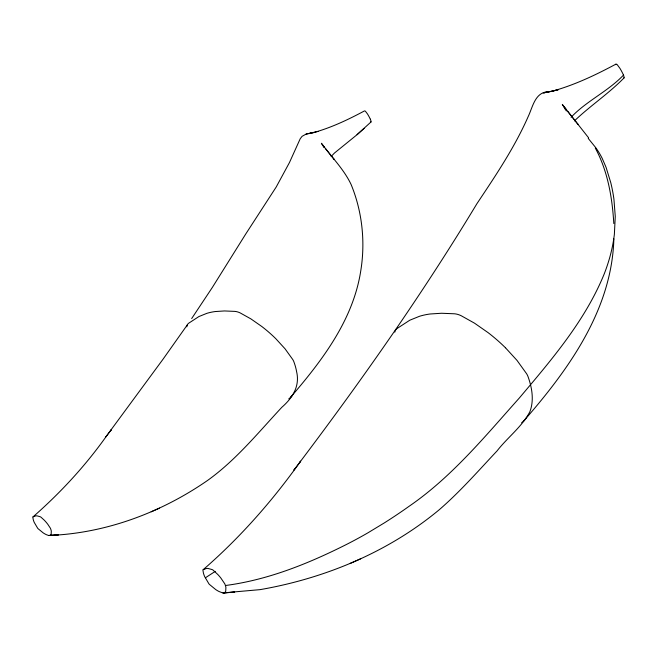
<?xml version="1.0" encoding="UTF-8"?>
<svg xmlns="http://www.w3.org/2000/svg" width="657" height="657" viewBox="0 0 657 657"><rect width="100%" height="100%" fill="white"/><g stroke="black" fill="none" stroke-linecap="round" stroke-linejoin="round"><path stroke-width="0.99" d="M613.868 238.795C611.889 309.685 568.625 369.546 523.826 420.858M571.081 117.283C586.414 101.022 607.971 91.422 623.534 75.07M48.807 535.512A2.513 1.043 48.6 0 1 48.618 535.48L46.45 534.708A19.012 7.868 48.6 0 1 43.148 532.852L38.098 528.713A2.513 1.043 48.6 0 1 37.663 528.22L34.23 522.414A19.817 8.204 48.6 0 1 33.261 519.646L32.85 517.404A2.513 1.043 48.6 0 1 33.064 516.837L35.79 515.86A18.166 7.523 48.6 0 1 37.564 515.983L40.217 516.763A2.513 1.043 48.6 0 1 41.104 517.289L44.167 520.081A18.224 7.539 48.6 0 1 47.813 524.311L50.326 528.121A2.513 1.043 48.6 0 1 50.54 528.589A15.103 6.25 48.6 0 1 51.295 531.111L51.147 534.207A11.752 4.862 48.6 0 1 49.916 535.348L49.439 535.463L58.333 534.913L48.889 535.512L49.439 535.463C105.917 533.238 161.105 512.575 207.39 480.571C235.879 460.237 258.111 432.749 281.804 407.324C292.611 397.846 300.044 386.217 296.603 371.64A75.136 44.807 36.4 0 0 293.876 361.793A12.491 7.449 36.4 0 0 292.743 359.51L285.048 348.801L275.759 338.651A91.208 54.391 36.4 0 0 261.831 326.521L250.933 318.916L240.24 312.946A12.491 7.449 36.4 0 0 234.828 311.385L224.448 310.95L215.225 311.549A89.598 53.431 36.4 0 0 206.832 313.348L198.931 316.543L188.6 323.269A12.491 7.449 36.4 0 0 186.843 326.841M294.673 469.016L293.909 470.026L300.676 461.148C272.368 500.979 240.125 537.623 203.202 569.66A3.129 1.298 48.6 0 0 202.939 570.366L203.44 573.159A24.679 10.216 48.6 0 0 204.655 576.6L208.926 583.843A3.129 1.298 48.6 0 0 209.476 584.451L215.759 589.6A23.783 9.847 48.6 0 0 219.101 591.546L222.575 592.877A3.129 1.298 48.6 0 0 222.904 592.918L260.016 589.649C325.01 578.365 388.369 552.077 439.328 509.668C460.122 491.682 478.263 470.921 497.053 450.916C507.434 437.546 521.896 426.861 529.862 411.767C534.231 400.392 532.055 387.704 528.006 376.568A15.554 9.272 36.4 0 0 526.602 373.734L517.01 360.397L505.447 347.75M191.68 318.546L212.375 287.388L245.734 234.015L276.219 186.99L289.458 162.542L300.208 138.767L302.089 136.328L306.121 134.077L314.054 132.492L306.121 134.077M331.128 156.497L334.454 153.04L356.973 134.759L371.024 121.931M187.352 324.813L163.043 359.198L105.9 436.831L111.329 429.711L110.672 430.565M299.855 462.224C362.787 378.802 422.886 293.277 476.867 203.769C495.567 175.723 514.513 147.636 528.146 116.675C532.753 107.075 535.077 91.775 548.685 91.742L543.881 92.76L553.145 91.011L543.257 92.974M106.516 436.026C85.353 465.887 60.551 492.717 33.064 516.837M290.517 397.354C322.086 360.677 353.195 319.967 360.767 270.791C365.473 241.899 362.27 211.513 351.076 184.428C343.742 168.989 331.374 156.924 321.413 143.251L324.024 147.382M574.407 120.904C590.224 105.769 608.743 93.606 624.084 77.855M357.038 134.693L364.126 128.337M205.51 577.717L215.266 571.368M203.202 569.66L206.594 568.436A22.461 9.297 48.6 0 1 208.22 568.502L212.104 569.57A3.129 1.298 48.6 0 1 213.213 570.227L217.812 574.514A22.864 9.461 48.6 0 1 220.851 578.037L224.694 583.712A3.129 1.298 48.6 0 1 224.973 584.295A18.815 7.785 48.6 0 1 225.901 587.44L225.721 591.292A14.635 6.053 48.6 0 1 224.185 592.713L223.594 592.86L234.664 592.171L222.904 592.918M151.159 511.803L159.528 508.116M350.28 563.394L360.693 558.795M318.218 131.416L309.808 133.19M552.718 91.068L558.319 89.664L552.718 91.068C574.793 84.917 595.718 74.964 615.864 64.164L616.496 64.164A11.703 1.757 60.6 0 1 617.227 64.69L619.945 68.369A11.588 1.741 60.6 0 1 621.998 72.007L623.189 74.397A9.609 1.445 60.6 0 1 623.887 76.286L624.15 77.592A7.514 1.133 60.6 0 1 623.904 77.937L623.764 77.904M313.718 132.542C331.44 127.606 348.243 119.607 364.421 110.943L364.931 110.934A9.395 1.413 60.6 0 1 365.514 111.362L367.468 113.932A9.264 1.388 60.6 0 1 369.349 117.233L370.269 119.065M225.877 585.453C267.834 579.885 307.361 564.026 344.966 545.22A254.275 142.191 -23.5 0 0 367.92 532.827L384.255 522.947A329.658 184.346 -23.5 0 0 409.147 506.251C451.885 476.875 484.989 436.437 519.252 398.101C551.543 359.79 585.149 320.821 604.235 273.887A325.543 182.038 -23.5 0 0 610.854 253.282A330.044 184.56 -23.5 0 0 614.377 234.237L615.264 216.399L613.934 199.276A488.225 273.016 -23.5 0 0 610.764 182.638L606.082 167.379L602.272 158.534A250.251 139.941 -23.5 0 0 595.866 147.817L588.212 138.372M547.848 91.873L552.923 91.019M370.622 121.89L370.877 121.997A6.036 0.903 60.6 0 0 371.074 121.717L370.942 120.929A7.654 1.15 60.6 0 0 370.302 119.155M566.359 110.984L562.302 104.406L588.565 137.781M566.359 109.711L563.993 106.68M324.673 147.513L322.768 145.082M577.495 123.738L577.938 124.288L567.714 111.427M333.616 158.772L333.961 159.216L325.757 148.884M323.375 146.24L323.679 146.749M595.299 148.063C607.791 171.091 612.283 197.65 613.802 223.536M615.954 64.706L615.839 64.271M526.282 418.082A72.484 43.231 36.4 0 1 521.666 422.755M394.816 332.146A15.554 9.272 36.4 0 1 396.91 328.599L409.771 320.222L419.601 316.247A111.583 66.546 36.4 0 1 430.056 313.997L441.537 313.258L454.48 313.791A15.554 9.272 36.4 0 1 461.206 315.738L474.526 323.178L488.102 332.647A113.587 67.737 36.4 0 1 505.447 347.75M292.488 395.12A58.202 34.714 36.4 0 1 288.784 398.873M565.127 108.766L564.749 108.134L565.151 108.84"/></g></svg>
